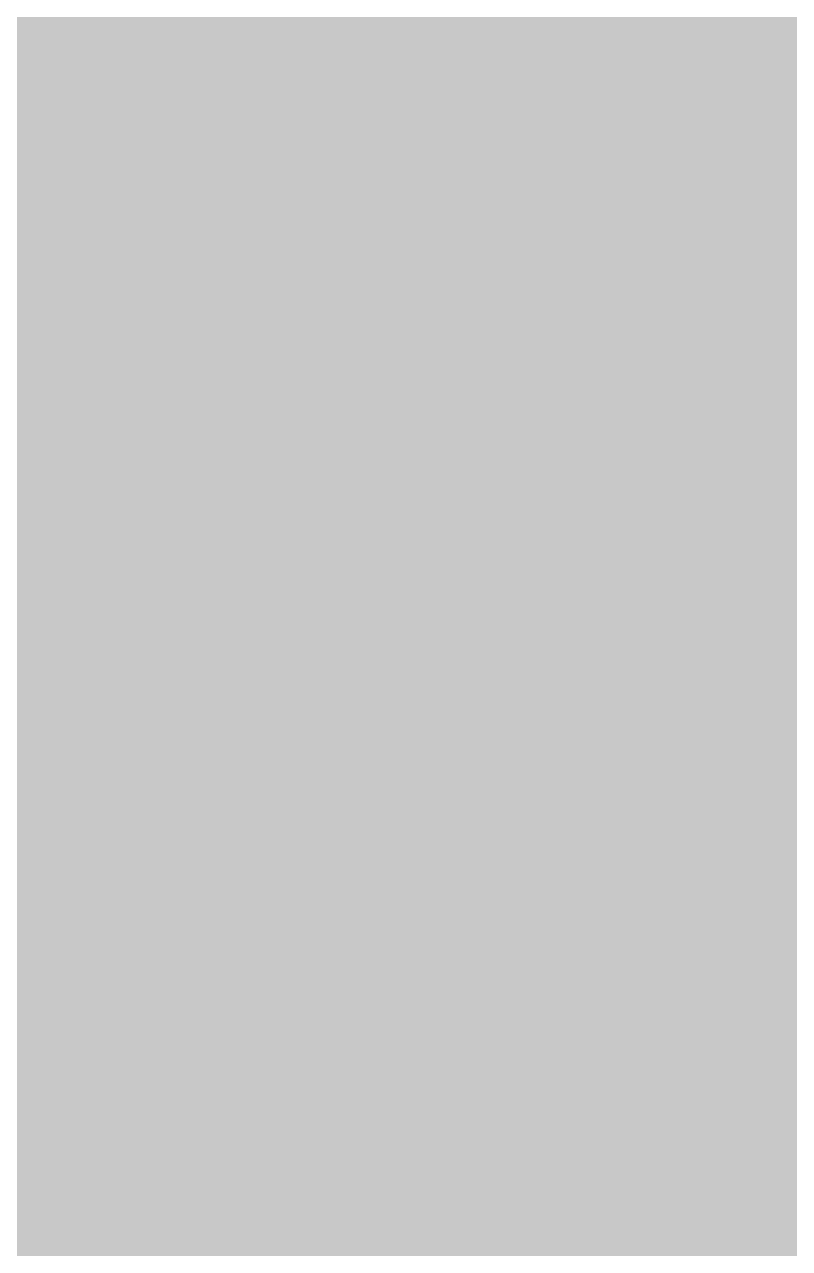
# Model space of a CAD drawing. Header units: inches. Extents: x -2 to 289, y -4 to 187.
# Drawn here: x 125.927 to 126.242, y 21.626 to 22.129 of the extents above; entities that cross this region are included whole.
import ezdxf

# ---------------------------------------------------------------- set-up
doc = ezdxf.new("R2010")
doc.units = ezdxf.units.IN
for name, color, linetype in [('Bottom Layer', 5, 'Continuous'), ('Drill Drawing', 1, 'Continuous'), ('Layer 1', 16, 'Continuous'), ('Layer 2', 76, 'Continuous'), ('Top Layer', 1, 'Continuous'), ('Via Holes', 16, 'Continuous')]:
    doc.layers.add(name, color=color, linetype=linetype)

msp = doc.modelspace()

# ---------------------------------------------------------------- hatches: boundary and pattern name
at = {"layer": 'Bottom Layer'}
h = msp.add_hatch(color=5, dxfattribs=at)
edge = h.paths.add_edge_path()
edge.add_arc((125.9586, 21.94327), 0.3, 0, 360)
at = {"layer": 'Layer 1'}
h = msp.add_hatch(color=16, dxfattribs=at)
edge = h.paths.add_edge_path()
edge.add_arc((125.9586, 21.94327), 0.3, 0, 360)
at = {"layer": 'Layer 2'}
h = msp.add_hatch(color=76, dxfattribs=at)
h.paths.add_polyline_path([(128.9711, 22.92246), (129.15643, 22.8457), (129.32322, 22.73426), (129.42899, 22.62849), (129.42899, 22.62848), (129.46506, 22.59241), (129.49339, 22.55001), (129.4934, 22.55), (129.5765, 22.42563), (129.65326, 22.24031), (129.68245, 22.09359), (129.68245, 22.09358), (129.6924, 22.04356), (129.6924, 21.99257), (129.6924, 21.99255), (129.6924, 21.94327), (129.6924, 0.53752), (129.69239, 0.53751), (129.69239, 0.39909), (129.63838, 0.12756), (129.53244, -0.12822), (129.37863, -0.35841), (129.18287, -0.55417), (128.95268, -0.70798), (128.6969, -0.81393), (128.64688, -0.82387), (128.64687, -0.82388), (128.42537, -0.86794), (128.28694, -0.86794), (110.0382, -0.86794), (110.0382, -0.86794), (110.03149, -0.86812), (110.03148, -0.86811), (109.98581, -0.8693), (109.9858, -0.8693), (109.93481, -0.87063), (109.73097, -0.83558), (109.53789, -0.76143), (109.41544, -0.68415), (109.41542, -0.68414), (109.36297, -0.65104), (109.21296, -0.50865), (109.09361, -0.33972), (109.00951, -0.15075), (108.96389, 0.05099), (108.9612, 0.15437), (108.9612, 1.82918), (109.139, 1.92547), (109.22461, 1.89001), (109.39448, 1.89001), (109.55142, 1.95502), (109.67153, 2.07514), (109.73654, 2.23208), (109.73654, 2.40195), (109.67153, 2.55888), (109.55142, 2.679), (109.39448, 2.74401), (109.22461, 2.74401), (109.139, 2.70855), (108.9612, 2.80484), (108.9612, 12.20184), (113.11399, 12.20184), (113.11399, 10.795), (113.114, 4.77128), (113.114, 4.77128), (113.11824, 4.68184), (113.15296, 4.50638), (113.22136, 4.34112), (113.3208, 4.19245), (113.44743, 4.06614), (113.59635, 3.96707), (113.76179, 3.89909), (113.93733, 3.86482), (114.02678, 3.8608), (122.65616, 3.8608), (122.80768, 3.86824), (123.10492, 3.92737), (123.33777, 4.02382), (123.33778, 4.02382), (123.3849, 4.04334), (123.42732, 4.07168), (123.42733, 4.07169), (123.59446, 4.18336), (123.59447, 4.18337), (123.63688, 4.21171), (123.85117, 4.426), (123.87952, 4.46842), (123.87952, 4.46842), (123.9912, 4.63555), (123.9912, 4.63557), (124.01954, 4.67798), (124.13552, 4.95797), (124.19464, 5.2552), (124.20209, 5.40673), (124.20209, 17.91091), (124.20209, 17.91091), (124.19192, 18.01421), (124.16751, 18.07313), (124.16751, 18.07314), (124.16616, 18.07639), (124.11285, 18.20508), (123.96677, 18.35117), (123.7759, 18.43022), (123.69961, 18.43774), (123.6996, 18.43774), (123.69809, 18.43789), (123.69807, 18.43789), (123.6726, 18.44039), (123.64717, 18.44039), (123.64715, 18.4404), (121.54302, 18.4404), (121.45148, 18.45861), (121.45147, 18.45861), (121.40143, 18.46856), (121.26808, 18.5238), (121.14805, 18.604), (121.04598, 18.70608), (120.96578, 18.8261), (120.91054, 18.95946), (120.90059, 19.00949), (120.90058, 19.0095), (120.88238, 19.10104), (120.88238, 22.14066), (120.89233, 22.1907), (120.89233, 22.19073), (120.91736, 22.31659), (120.98601, 22.48232), (121.08566, 22.63147), (121.20598, 22.75178), (121.22706, 22.76803), (121.2715, 22.79772), (121.27152, 22.79773), (121.27153, 22.79774), (121.36166, 22.85796), (121.40878, 22.87748), (121.40879, 22.87748), (121.52738, 22.9266), (121.70331, 22.9616), (121.793, 22.96159), (128.67407, 22.9616), (128.77436, 22.9616)])
h.paths.add_polyline_path([(125.76529, 15.7305), (125.59542, 15.7305), (125.43848, 15.66549), (125.31837, 15.54537), (125.25336, 15.38844), (125.25336, 15.21856), (125.31837, 15.06163), (125.43848, 14.94151), (125.59542, 14.8765), (125.76529, 14.8765), (125.92223, 14.94151), (126.04235, 15.06163), (126.10736, 15.21856), (126.10736, 15.38844), (126.04235, 15.54537), (125.92223, 15.66549)], flags=0)
h.paths.add_polyline_path([(127.71994, 14.9685), (127.55006, 14.9685), (127.39313, 14.90349), (127.27301, 14.78338), (127.208, 14.62644), (127.208, 14.45657), (127.27301, 14.29963), (127.39313, 14.17951), (127.55006, 14.1145), (127.71994, 14.1145), (127.87687, 14.17951), (127.99699, 14.29963), (128.062, 14.45657), (128.062, 14.62644), (127.99699, 14.78338), (127.87687, 14.90349)], flags=0)
h = msp.add_hatch(color=76, dxfattribs=at)
edge = h.paths.add_edge_path()
edge.add_arc((125.9586, 21.94327), 0.3, 0, 360)
at = {"layer": 'Top Layer'}
h = msp.add_hatch(color=1, dxfattribs=at)
edge = h.paths.add_edge_path()
edge.add_arc((120.72492, 21.00715), 0.16254, 90.0005, 179.9968, ccw=False)
edge.add_line((120.72492, 21.16969), (120.92521, 21.16969))
edge.add_arc((120.92519, 21.30687), 0.13718, 270.0063, 359.9947)
edge.add_line((121.06237, 21.30686), (121.06238, 23.04103))
edge.add_arc((121.29187, 23.0411), 0.22949, 89.9828, 180.0172, ccw=False)
edge.add_line((121.29194, 23.27059), (123.02568, 23.27059))
edge.add_arc((123.02577, 23.04527), 0.22532, -0.0241, 90.0234, ccw=False)
edge.add_line((123.25109, 23.04518), (123.2511, 22.46814))
edge.add_arc((123.437, 22.46811), 0.18591, 179.9914, 270.0086)
edge.add_line((123.43703, 22.2822), (126.4856, 22.2822))
edge.add_arc((126.4856, 22.098), 0.1842, 0, 90, ccw=False)
edge.add_line((126.6698, 22.098), (126.6698, 20.95881))
edge.add_arc((126.48867, 20.95881), 0.18113, 270, 360, ccw=False)
edge.add_line((126.48867, 20.77768), (121.00895, 20.77767))
edge.add_arc((121.00887, 20.65118), 0.1265, 89.9658, 180.033)
edge.add_line((120.88238, 20.65111), (120.88238, 19.9164))
edge.add_line((120.88238, 19.9164), (120.56238, 19.9164))
edge.add_line((120.56238, 19.9164), (120.56238, 21.00716))
h = msp.add_hatch(color=1, dxfattribs=at)
edge = h.paths.add_edge_path()
edge.add_arc((125.9586, 21.94327), 0.3, 0, 360)
at = {"layer": 'Via Holes'}
h = msp.add_hatch(color=7, dxfattribs=at)
edge = h.paths.add_edge_path()
edge.add_arc((125.9586, 21.94327), 0.15, 0, 360)

# ---------------------------------------------------------------- linework, layer by layer
at = {"layer": 'Drill Drawing', "const_width": 0.0508}
for points in [[(125.7046, 22.19727), (125.9586, 22.07027)], [(125.9586, 22.07027), (126.2126, 22.19727)], [(126.0856, 21.94327), (126.2126, 22.19727)], [(125.8062, 22.09567), (125.9586, 22.01947)], [(125.9586, 22.01947), (126.111, 22.09567)], [(126.0348, 21.94327), (126.111, 22.09567)], [(126.0348, 21.94327), (126.111, 21.79087)], [(126.0856, 21.94327), (126.2126, 21.68927)], [(125.8062, 21.79087), (125.9586, 21.86707)], [(125.9586, 21.86707), (126.111, 21.79087)], [(125.7046, 21.68927), (125.9586, 21.81627)], [(125.9586, 21.81627), (126.2126, 21.68927)]]:
    msp.add_lwpolyline(points, dxfattribs=at)
at = {"layer": 'Drill Drawing', "const_width": 0.0254}
for points in [[(126.0983, 22.09567, 1), (126.1237, 22.09567, 1)], [(126.0983, 22.09567, 1), (126.1237, 22.09567, 1)], [(125.9459, 22.07027, 1), (125.9713, 22.07027, 1)], [(125.9459, 22.07027, 1), (125.9713, 22.07027, 1)], [(125.9459, 22.01947, 1), (125.9713, 22.01947, 1)], [(125.9459, 22.01947, 1), (125.9713, 22.01947, 1)], [(126.0221, 21.94327, 1), (126.0475, 21.94327, 1)], [(126.0221, 21.94327, 1), (126.0475, 21.94327, 1)], [(126.0729, 21.94327, 1), (126.0983, 21.94327, 1)], [(126.0729, 21.94327, 1), (126.0983, 21.94327, 1)], [(125.9459, 21.86707, 1), (125.9713, 21.86707, 1)], [(125.9459, 21.86707, 1), (125.9713, 21.86707, 1)], [(125.9459, 21.81627, 1), (125.9713, 21.81627, 1)], [(125.9459, 21.81627, 1), (125.9713, 21.81627, 1)], [(126.0983, 21.79087, 1), (126.1237, 21.79087, 1)], [(126.0983, 21.79087, 1), (126.1237, 21.79087, 1)], [(126.1999, 21.68927, 1), (126.2253, 21.68927, 1)], [(126.1999, 21.68927, 1), (126.2253, 21.68927, 1)]]:
    msp.add_lwpolyline(points, format="xyb", close=True, dxfattribs=at)

doc.saveas('drawing.dxf')
